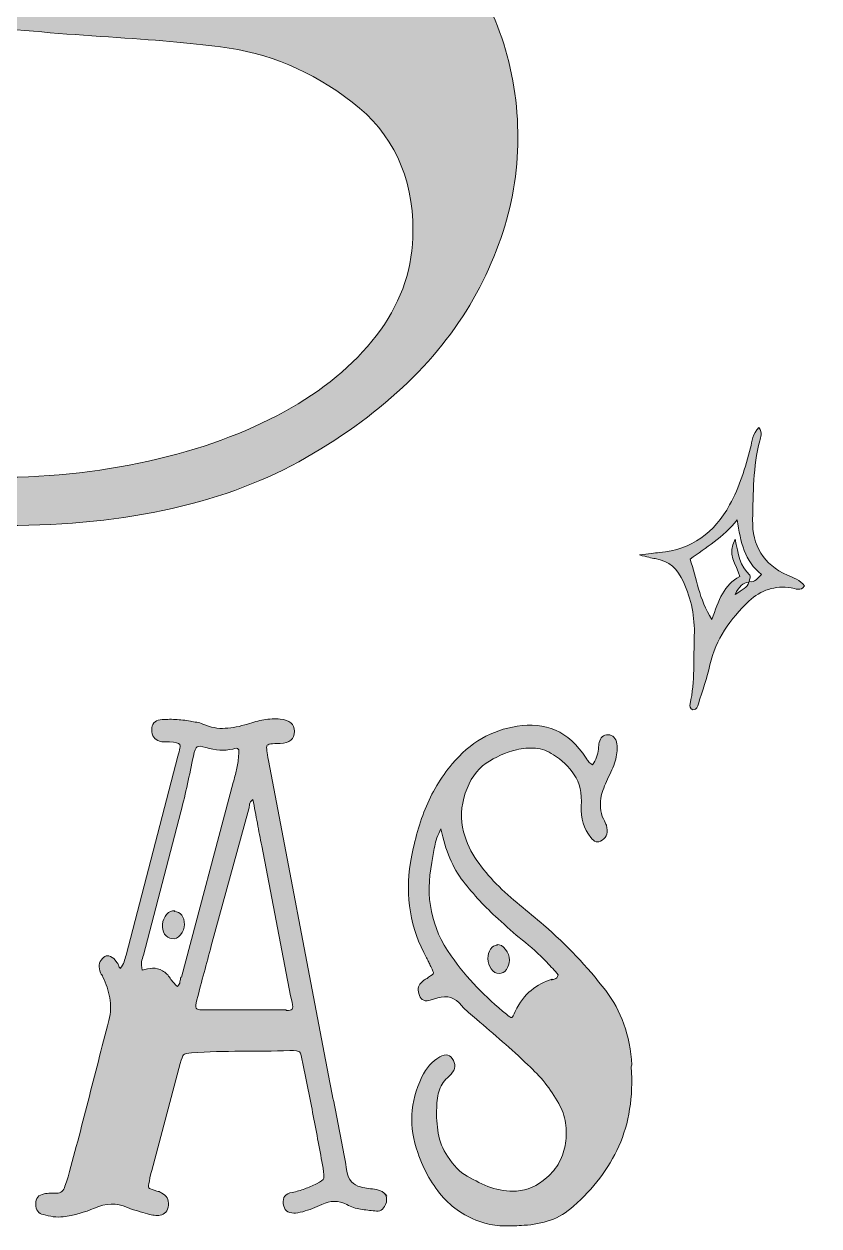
# Model space of a CAD drawing. Header units: inches. Extents: x 95 to 987, y -1033 to -47.
# Drawn here: x 642.9 to 772.8, y -869.9 to -673.7 of the extents above; entities that cross this region are included whole.
import ezdxf

# ---------------------------------------------------------------- set-up
doc = ezdxf.new("R2010")
doc.units = ezdxf.units.IN
doc.header["$MEASUREMENT"] = 0
doc.layers.add('Layer 1', color=7, linetype='Continuous')

# ---------------------------------------------------------------- blocks, each defined once
blk = doc.blocks.new('block 2')
at = {"layer": 'Layer 1', "true_color": 0x71020c}
h = blk.add_hatch(color=16, dxfattribs=at)
h.dxf.hatch_style = 2
edge = h.paths.add_edge_path()
edge.add_spline(control_points=[(723.09, -685.07), (721.55, -673.81), (716.45, -664.19), (707.81, -656.17), (702.24, -651.24), (695.43, -647.54), (687.39, -645.07), (679.34, -642.6), (670.91, -640.84), (662.09, -639.75), (653.27, -638.68), (644.37, -637.98), (635.4, -637.67), (626.43, -637.37), (618.23, -636.75), (610.81, -635.82), (602.76, -634.89), (596.96, -632.9), (593.4, -629.81), (589.85, -626.73), (588.07, -623.34), (588.07, -619.64), (588.07, -615.94), (589.62, -612.63), (592.71, -609.7), (595.8, -606.77), (600.13, -605), (605.7, -604.38), (611.88, -603.76), (618.23, -604.07), (624.73, -605.3), (631.23, -606.54), (637.88, -607.15), (644.68, -607.15), (653.96, -607.15), (662.78, -605.76), (671.14, -602.99), (679.49, -600.21), (686.84, -596.13), (693.19, -590.74), (699.53, -585.35), (704.56, -578.71), (708.27, -570.85), (711.99, -562.99), (713.84, -553.97), (713.84, -543.8), (713.84, -530.55), (709.99, -518.68), (702.28, -508.2), (700.43, -505.12), (699.12, -501.95), (698.35, -498.72), (697.58, -495.48), (697.58, -492.47), (698.35, -489.7), (699.12, -486.93), (700.82, -484.69), (703.44, -483), (706.06, -481.3), (709.52, -480.61), (713.84, -480.91), (712.92, -479.69), (711.14, -478.68), (708.53, -477.91), (705.9, -477.14), (702.98, -476.75), (699.74, -476.75), (696.5, -476.75), (693.19, -477.29), (689.8, -478.37), (686.4, -479.45), (683.33, -481.38), (680.55, -484.15), (668.53, -474.9), (660.43, -464.43), (656.28, -452.71), (652.11, -441), (651.26, -429.67), (653.73, -418.72), (656.19, -407.78), (661.59, -398.07), (669.92, -389.59), (678.24, -381.11), (688.87, -375.49), (701.82, -372.71), (707.67, -371.48), (713.84, -371.02), (720.32, -371.32), (726.79, -371.63), (733.1, -372.79), (739.28, -374.79), (745.44, -376.8), (751.22, -379.73), (756.62, -383.58), (762.01, -387.44), (766.56, -392.13), (770.26, -397.68), (762.24, -396.45), (756.23, -398.07), (752.22, -402.54), (748.21, -407.01), (746.21, -412.02), (746.21, -417.56), (746.21, -422.81), (748.13, -427.35), (751.99, -431.21), (755.84, -435.06), (760.55, -436.99), (766.09, -436.99), (771.33, -436.99), (775.81, -435.14), (779.5, -431.44), (783.21, -427.74), (785.21, -423.27), (785.52, -418.03), (785.82, -413.1), (785.36, -408.32), (784.13, -403.69), (782.89, -399.07), (779.97, -393.98), (775.35, -388.43), (769.17, -381.03), (761.7, -375.25), (752.92, -371.09), (744.13, -366.93), (734.96, -364.47), (725.4, -363.69), (715.85, -362.93), (706.29, -363.69), (696.73, -366.01), (687.18, -368.32), (678.54, -372.02), (670.84, -377.1), (663.13, -382.19), (656.66, -388.82), (651.42, -396.99), (646.17, -405.16), (643.25, -414.64), (642.63, -425.42), (642.01, -434.37), (643.1, -442.46), (645.87, -449.7), (648.65, -456.95), (651.95, -463.57), (655.81, -469.59), (659.66, -475.6), (663.36, -480.91), (666.91, -485.54), (670.45, -490.16), (672.69, -494.17), (673.61, -497.56), (671.14, -493.25), (667.44, -489.55), (662.52, -486.46), (657.58, -483.38), (651.42, -481.54), (644.02, -480.91), (636, -480.3), (628.22, -481.3), (620.67, -483.92), (613.11, -486.54), (606.25, -490.16), (600.09, -494.79), (592.38, -500.65), (586.29, -507.73), (581.83, -516.06), (577.35, -524.38), (575.12, -533.63), (575.12, -543.8), (575.12, -556.14), (577.9, -566.77), (583.44, -575.71), (588.99, -584.65), (596.23, -591.74), (605.18, -596.98), (595.62, -598.52), (588.22, -602.14), (582.98, -607.85), (577.74, -613.55), (574.58, -619.95), (573.5, -627.03), (572.42, -634.13), (573.35, -641.14), (576.28, -648.07), (579.2, -655.01), (583.91, -660.49), (590.38, -664.49), (586.06, -666.03), (581.67, -668.19), (577.2, -670.96), (572.73, -673.74), (568.8, -676.82), (565.41, -680.21), (559.86, -686.99), (556.78, -694.7), (556.16, -703.33), (555.55, -711.96), (558.01, -720.21), (563.56, -728.07), (569.11, -735.93), (578.14, -742.48), (590.65, -747.72), (603.16, -752.96), (619.62, -755.58), (640.05, -755.58), (659.84, -755.58), (676.17, -751.88), (689.01, -744.49), (701.85, -737.09), (711.13, -728.14), (716.83, -717.67), (722.54, -707.18), (724.63, -696.32), (723.09, -685.07)], knot_values=[0, 0, 0, 0, 1, 1, 1, 2, 2, 2, 3, 3, 3, 4, 4, 4, 5, 5, 5, 6, 6, 6, 7, 7, 7, 8, 8, 8, 9, 9, 9, 10, 10, 10, 11, 11, 11, 12, 12, 12, 13, 13, 13, 14, 14, 14, 15, 15, 15, 16, 16, 16, 17, 17, 17, 18, 18, 18, 19, 19, 19, 20, 20, 20, 21, 21, 21, 22, 22, 22, 23, 23, 23, 24, 24, 24, 25, 25, 25, 26, 26, 26, 27, 27, 27, 28, 28, 28, 29, 29, 29, 30, 30, 30, 31, 31, 31, 32, 32, 32, 33, 33, 33, 34, 34, 34, 35, 35, 35, 36, 36, 36, 37, 37, 37, 38, 38, 38, 39, 39, 39, 40, 40, 40, 41, 41, 41, 42, 42, 42, 43, 43, 43, 44, 44, 44, 45, 45, 45, 46, 46, 46, 47, 47, 47, 48, 48, 48, 49, 49, 49, 50, 50, 50, 51, 51, 51, 52, 52, 52, 53, 53, 53, 54, 54, 54, 55, 55, 55, 56, 56, 56, 57, 57, 57, 58, 58, 58, 59, 59, 59, 60, 60, 60, 61, 61, 61, 62, 62, 62, 63, 63, 63, 64, 64, 64, 65, 65, 65, 66, 66, 66, 67, 67, 67, 68, 68, 68, 69, 69, 69, 70, 70, 70, 71, 71, 71, 71], degree=3, periodic=1)
edge = h.paths.add_edge_path()
edge.add_spline(control_points=[(615.35, -512.82), (617.2, -506.35), (620.36, -500.88), (624.83, -496.4), (629.3, -491.94), (635.24, -489.7), (642.63, -489.7), (650.34, -489.7), (656.35, -491.86), (660.67, -496.17), (664.98, -500.49), (667.6, -505.35), (668.53, -510.74), (669.45, -516.14), (668.68, -521.45), (666.22, -526.69), (663.74, -531.94), (659.58, -535.64), (653.73, -537.79), (649.41, -539.34), (645.1, -539.34), (640.78, -537.79), (636.46, -536.25), (634, -533.48), (633.39, -529.47), (632.46, -525.15), (634.92, -521.76), (640.78, -519.29), (644.17, -518.07), (646.17, -516.29), (646.79, -513.98), (647.41, -511.66), (647.1, -509.66), (645.87, -507.97), (644.63, -506.27), (642.63, -505.27), (639.86, -504.96), (637.08, -504.66), (634, -505.58), (630.61, -507.73), (625.99, -510.51), (623.36, -514.52), (622.75, -519.76), (622.13, -524.08), (622.67, -528.01), (624.37, -531.55), (626.06, -535.1), (628.53, -538.02), (631.77, -540.33), (635, -542.64), (638.78, -544.19), (643.1, -544.96), (647.41, -545.73), (651.72, -545.65), (656.04, -544.73), (660.97, -543.5), (665.06, -541.42), (668.3, -538.48), (671.53, -535.56), (673.92, -531.94), (675.46, -527.62), (675.77, -530.09), (676, -532.63), (676.16, -535.25), (676.31, -537.87), (676.39, -540.72), (676.39, -543.8), (676.39, -562.3), (673.84, -576.02), (668.76, -584.95), (663.67, -593.9), (655.58, -598.36), (644.48, -598.36), (622.59, -598.36), (611.65, -580.18), (611.65, -543.8), (611.65, -532.09), (612.88, -521.76), (615.35, -512.82)], knot_values=[0, 0, 0, 0, 1, 1, 1, 2, 2, 2, 3, 3, 3, 4, 4, 4, 5, 5, 5, 6, 6, 6, 7, 7, 7, 8, 8, 8, 9, 9, 9, 10, 10, 10, 11, 11, 11, 12, 12, 12, 13, 13, 13, 14, 14, 14, 15, 15, 15, 16, 16, 16, 17, 17, 17, 18, 18, 18, 19, 19, 19, 20, 20, 20, 21, 21, 21, 22, 22, 22, 23, 23, 23, 24, 24, 24, 25, 25, 25, 26, 26, 26, 26], degree=3, periodic=1)
edge = h.paths.add_edge_path()
edge.add_spline(control_points=[(701.13, -723.68), (697.58, -728.6), (692.72, -732.85), (686.56, -736.39), (680.39, -739.93), (673.15, -742.71), (664.83, -744.72), (656.51, -746.72), (647.72, -747.72), (638.47, -747.72), (621.2, -747.72), (607.64, -743.48), (597.78, -735.01), (587.91, -726.52), (582.21, -716.74), (580.67, -705.64), (580.05, -698.24), (581.13, -690.85), (583.91, -683.45), (586.68, -676.05), (591, -670.8), (596.85, -667.73), (600.86, -669.27), (606.34, -670.5), (613.27, -671.43), (620.21, -672.35), (627.38, -673.2), (634.77, -673.97), (642.17, -674.74), (649.49, -675.36), (656.74, -675.82), (663.98, -676.28), (670.07, -676.82), (675, -677.44), (682.7, -678.36), (689.87, -681.37), (696.5, -686.45), (703.13, -691.54), (706.45, -698.55), (706.45, -707.49), (706.45, -713.34), (704.67, -718.74), (701.13, -723.68)], knot_values=[0, 0, 0, 0, 1, 1, 1, 2, 2, 2, 3, 3, 3, 4, 4, 4, 5, 5, 5, 6, 6, 6, 7, 7, 7, 8, 8, 8, 9, 9, 9, 10, 10, 10, 11, 11, 11, 12, 12, 12, 13, 13, 13, 14, 14, 14, 14], degree=3, periodic=1)
h = blk.add_hatch(color=16, dxfattribs=at)
h.dxf.hatch_style = 2
edge = h.paths.add_edge_path()
edge.add_spline(control_points=[(767.61, -763.7), (763.67, -761.94), (761.83, -758.88), (761.93, -754.62), (762.04, -750.3), (761.97, -745.97), (763.1, -741.75), (763.26, -741.14), (763.56, -740.48), (762.96, -739.59), (761.9, -740.6), (761.85, -741.83), (761.57, -742.91), (760.72, -746.12), (759.81, -749.3), (758.17, -752.23), (755.66, -756.74), (752.01, -759.56), (746.72, -760), (745.85, -760.07), (744.99, -760.21), (743.44, -760.4), (744.74, -760.71), (745.37, -760.9), (746.01, -761), (748.31, -761.36), (749.69, -762.7), (750.64, -764.8), (751.92, -767.62), (752.5, -770.55), (752.4, -773.59), (752.27, -777.29), (752.5, -781.03), (751.72, -784.7), (751.63, -785.09), (751.67, -785.51), (752.17, -785.67), (752.85, -785.69), (752.93, -785.12), (753.06, -784.68), (753.72, -782.57), (754.47, -780.48), (754.96, -778.33), (755.92, -774.14), (758.26, -770.84), (761.31, -767.95), (763.27, -766.09), (765.56, -765.38), (768.23, -765.75), (768.93, -765.84), (769.78, -766.45), (770.38, -765.43), (769.68, -764.48), (768.6, -764.14), (767.61, -763.7)], knot_values=[0, 0, 0, 0, 1, 1, 1, 2, 2, 2, 3, 3, 3, 4, 4, 4, 5, 5, 5, 6, 6, 6, 7, 7, 7, 8, 8, 8, 9, 9, 9, 10, 10, 10, 11, 11, 11, 12, 12, 12, 13, 13, 13, 14, 14, 14, 15, 15, 15, 16, 16, 16, 17, 17, 17, 18, 18, 18, 18], degree=3, periodic=1)
edge = h.paths.add_edge_path()
edge.add_spline(control_points=[(759.05, -766.83), (759.78, -765.57), (760.29, -764.91), (761.31, -764.81), (761.1, -765.76), (760.25, -766.06), (759.05, -766.83)], knot_values=[0, 0, 0, 0, 1, 1, 1, 2, 2, 2, 2], degree=3, periodic=1)
edge = h.paths.add_edge_path()
edge.add_spline(control_points=[(761.37, -764.74), (761.43, -764.36), (761.64, -763.8), (761.48, -763.67), (759.8, -762.26), (759.61, -760.21), (759.06, -757.84), (757.66, -760.28), (759.25, -761.85), (759.82, -763.92), (757.29, -765.18), (756.37, -767.84), (755.26, -770.93), (753.14, -767.54), (752.79, -764.25), (751.7, -761.08), (754.31, -759.17), (757.11, -757.6), (759.39, -754.66), (759.96, -758.31), (760.61, -761.45), (763.37, -763.56), (762.75, -764.19), (762.3, -764.89), (761.37, -764.74)], knot_values=[0, 0, 0, 0, 1, 1, 1, 2, 2, 2, 3, 3, 3, 4, 4, 4, 5, 5, 5, 6, 6, 6, 7, 7, 7, 8, 8, 8, 8], degree=3, periodic=1)
h = blk.add_hatch(color=16, dxfattribs=at)
h.dxf.hatch_style = 2
edge = h.paths.add_edge_path()
edge.add_spline(control_points=[(700.51, -864.01), (700.06, -863.93), (699.62, -863.88), (699.2, -863.83), (698.78, -863.79), (698.34, -863.7), (697.89, -863.54), (696.66, -863.31), (695.91, -862.46), (695.65, -860.98), (695.14, -857.96), (694.57, -854.93), (693.95, -851.9), (693.34, -848.88), (692.74, -845.85), (692.16, -842.82), (692.16, -842.82), (682.83, -793.94), (682.83, -793.94), (682.57, -792.62), (682.49, -791.83), (682.58, -791.55), (682.68, -791.28), (683.41, -791.15), (684.77, -791.15), (686.33, -791.15), (687.1, -790.49), (687.1, -789.17), (687.1, -788), (686.33, -787.35), (684.77, -787.19), (683.86, -787.11), (682.97, -787.15), (682.1, -787.31), (681.22, -787.46), (680.33, -787.69), (679.42, -788), (678.19, -788.39), (676.98, -788.63), (675.78, -788.7), (674.58, -788.78), (673.37, -788.55), (672.14, -788), (671.81, -787.85), (671.47, -787.75), (671.12, -787.71), (670.76, -787.67), (670.42, -787.62), (670.1, -787.54), (669.25, -787.38), (668.43, -787.29), (667.62, -787.25), (666.81, -787.21), (665.98, -787.23), (665.14, -787.31), (664.23, -787.46), (663.78, -788), (663.78, -788.93), (663.78, -789.94), (664.2, -790.56), (665.04, -790.8), (665.3, -790.88), (665.56, -790.91), (665.82, -790.91), (666.08, -790.91), (666.37, -790.91), (666.69, -790.91), (667.66, -790.99), (668.21, -791.13), (668.35, -791.32), (668.47, -791.52), (668.38, -792.16), (668.05, -793.24), (668.05, -793.24), (659.6, -825.72), (659.6, -825.72), (659.47, -826.11), (659.36, -826.47), (659.26, -826.82), (659.16, -827.17), (658.95, -827.54), (658.63, -827.93), (658.5, -827.77), (658.42, -827.62), (658.38, -827.46), (658.35, -827.31), (658.27, -827.15), (658.14, -827), (658.14, -827), (657.56, -826.3), (657.56, -826.3), (656.84, -825.68), (656.23, -825.68), (655.71, -826.3), (655.13, -826.92), (655.03, -827.69), (655.42, -828.63), (655.48, -828.78), (655.55, -828.9), (655.61, -828.97), (655.68, -829.05), (655.74, -829.17), (655.81, -829.32), (656.33, -830.41), (656.7, -831.53), (656.93, -832.7), (657.15, -833.86), (657.1, -835.1), (656.78, -836.42), (655.61, -840.85), (654.48, -845.23), (653.38, -849.58), (652.28, -853.92), (651.11, -858.31), (649.88, -862.73), (649.88, -862.73), (649.59, -863.43), (649.59, -863.43), (649.39, -864.2), (648.94, -864.59), (648.23, -864.59), (647.9, -864.59), (647.56, -864.59), (647.21, -864.59), (646.85, -864.59), (646.51, -864.63), (646.19, -864.71), (645.28, -864.86), (644.83, -865.4), (644.83, -866.34), (644.83, -867.35), (645.25, -867.93), (646.09, -868.08), (646.61, -868.24), (647.14, -868.35), (647.69, -868.43), (648.24, -868.51), (648.78, -868.51), (649.3, -868.43), (651.11, -868.2), (652.83, -867.73), (654.45, -867.03), (656.26, -866.18), (658.04, -866.14), (659.79, -866.92), (660.31, -867.15), (660.86, -867.35), (661.45, -867.5), (662.03, -867.66), (662.58, -867.81), (663.1, -867.97), (663.88, -868.2), (664.56, -868.28), (665.14, -868.2), (665.92, -868.05), (666.37, -867.5), (666.5, -866.57), (666.56, -865.64), (666.21, -864.98), (665.43, -864.59), (665.24, -864.44), (665.02, -864.34), (664.8, -864.3), (664.57, -864.26), (664.36, -864.2), (664.17, -864.12), (663.65, -863.97), (663.36, -863.83), (663.29, -863.72), (663.23, -863.6), (663.26, -863.23), (663.39, -862.61), (663.52, -861.84), (663.65, -861.26), (663.78, -860.87), (663.78, -860.87), (668.44, -843.41), (668.44, -843.41), (668.64, -842.63), (668.82, -842.17), (668.98, -842.01), (669.14, -841.86), (669.58, -841.74), (670.29, -841.66), (673.01, -841.51), (675.68, -841.43), (678.31, -841.43), (680.93, -841.43), (683.61, -841.39), (686.33, -841.31), (687.23, -841.31), (687.77, -841.39), (687.93, -841.54), (688.09, -841.7), (688.27, -842.32), (688.46, -843.41), (689.05, -846.28), (689.61, -849.13), (690.16, -851.96), (690.71, -854.8), (691.25, -857.65), (691.77, -860.52), (691.9, -861.37), (691.93, -861.91), (691.87, -862.15), (691.8, -862.38), (691.41, -862.69), (690.7, -863.08), (690.05, -863.39), (689.4, -863.66), (688.76, -863.89), (688.11, -864.12), (687.43, -864.32), (686.71, -864.47), (685.61, -864.63), (685.13, -865.25), (685.26, -866.34), (685.38, -867.35), (685.97, -867.85), (687.01, -867.85), (687.33, -867.85), (687.82, -867.77), (688.46, -867.62), (688.98, -867.46), (689.5, -867.29), (690.02, -867.09), (690.54, -866.9), (691.05, -866.69), (691.57, -866.45), (692.93, -865.75), (694.29, -865.75), (695.65, -866.45), (696.37, -866.84), (697.11, -867.09), (697.89, -867.21), (698.67, -867.33), (699.44, -867.42), (700.22, -867.5), (701, -867.66), (701.58, -867.31), (701.97, -866.45), (702.2, -865.97), (702.19, -865.45), (702.01, -864.9), (701.68, -864.46), (701.2, -864.15), (700.51, -864.01)], knot_values=[0, 0, 0, 0, 1, 1, 1, 2, 2, 2, 3, 3, 3, 4, 4, 4, 5, 5, 5, 6, 6, 6, 7, 7, 7, 8, 8, 8, 9, 9, 9, 10, 10, 10, 11, 11, 11, 12, 12, 12, 13, 13, 13, 14, 14, 14, 15, 15, 15, 16, 16, 16, 17, 17, 17, 18, 18, 18, 19, 19, 19, 20, 20, 20, 21, 21, 21, 22, 22, 22, 23, 23, 23, 24, 24, 24, 25, 25, 25, 26, 26, 26, 27, 27, 27, 28, 28, 28, 29, 29, 29, 30, 30, 30, 31, 31, 31, 32, 32, 32, 33, 33, 33, 34, 34, 34, 35, 35, 35, 36, 36, 36, 37, 37, 37, 38, 38, 38, 39, 39, 39, 40, 40, 40, 41, 41, 41, 42, 42, 42, 43, 43, 43, 44, 44, 44, 45, 45, 45, 46, 46, 46, 47, 47, 47, 48, 48, 48, 49, 49, 49, 50, 50, 50, 51, 51, 51, 52, 52, 52, 53, 53, 53, 54, 54, 54, 55, 55, 55, 56, 56, 56, 57, 57, 57, 58, 58, 58, 59, 59, 59, 60, 60, 60, 61, 61, 61, 62, 62, 62, 63, 63, 63, 64, 64, 64, 65, 65, 65, 66, 66, 66, 67, 67, 67, 68, 68, 68, 69, 69, 69, 70, 70, 70, 71, 71, 71, 72, 72, 72, 73, 73, 73, 74, 74, 74, 75, 75, 75, 76, 76, 76, 77, 77, 77, 78, 78, 78, 79, 79, 79, 80, 80, 80, 81, 81, 81, 82, 82, 82, 82], degree=3, periodic=1)
edge = h.paths.add_edge_path()
edge.add_spline(control_points=[(668.64, -829.32), (668.64, -829.32), (668.54, -829.32), (668.54, -829.32), (668.47, -829.56), (668.43, -829.81), (668.39, -830.08), (668.36, -830.35), (668.21, -830.6), (667.96, -830.84), (667.5, -830.45), (667.11, -830), (666.79, -829.5), (666.46, -828.99), (666.05, -828.59), (665.53, -828.28), (665.01, -827.97), (664.47, -827.83), (663.92, -827.87), (663.37, -827.91), (662.81, -828.01), (662.22, -828.16), (662.09, -827.62), (662.06, -827.17), (662.13, -826.82), (662.19, -826.47), (662.29, -826.11), (662.42, -825.72), (662.42, -825.72), (668.54, -802.32), (668.54, -802.32), (668.93, -800.77), (669.29, -799.26), (669.61, -797.78), (669.93, -796.31), (670.26, -794.8), (670.58, -793.24), (670.77, -792.39), (670.98, -791.88), (671.21, -791.73), (671.44, -791.57), (671.91, -791.61), (672.62, -791.84), (674.18, -792.31), (675.63, -792.39), (677, -792.08), (677.51, -791.92), (677.82, -791.92), (677.92, -792.08), (678.02, -792.23), (678.03, -792.62), (677.97, -793.24), (677.9, -794.02), (677.79, -794.76), (677.63, -795.45), (677.47, -796.15), (677.29, -796.85), (677.09, -797.55), (677.09, -797.55), (668.64, -829.32), (668.64, -829.32)], knot_values=[0, 0, 0, 0, 1, 1, 1, 2, 2, 2, 3, 3, 3, 4, 4, 4, 5, 5, 5, 6, 6, 6, 7, 7, 7, 8, 8, 8, 9, 9, 9, 10, 10, 10, 11, 11, 11, 12, 12, 12, 13, 13, 13, 14, 14, 14, 15, 15, 15, 16, 16, 16, 17, 17, 17, 18, 18, 18, 19, 19, 19, 20, 20, 20, 20], degree=3, periodic=1)
edge = h.paths.add_edge_path()
edge.add_spline(control_points=[(686.71, -834.56), (686.58, -834.72), (686.26, -834.79), (685.74, -834.79), (685.74, -834.79), (685.74, -834.68), (685.74, -834.68), (685.74, -834.68), (672.04, -834.68), (672.04, -834.68), (671.46, -834.68), (671.12, -834.58), (671.02, -834.39), (670.92, -834.19), (670.97, -833.75), (671.16, -833.05), (671.55, -831.5), (671.94, -830), (672.33, -828.57), (672.72, -827.13), (673.11, -825.68), (673.5, -824.2), (673.5, -824.2), (679.62, -801.85), (679.62, -801.85), (679.68, -801.62), (679.73, -801.37), (679.76, -801.1), (679.8, -800.83), (679.97, -800.57), (680.3, -800.34), (680.56, -801.66), (680.8, -802.94), (681.03, -804.18), (681.25, -805.43), (681.5, -806.67), (681.76, -807.91), (681.76, -807.91), (686.42, -832.35), (686.42, -832.35), (686.42, -832.35), (686.71, -833.4), (686.71, -833.4), (686.84, -834.02), (686.84, -834.41), (686.71, -834.56)], knot_values=[0, 0, 0, 0, 1, 1, 1, 2, 2, 2, 3, 3, 3, 4, 4, 4, 5, 5, 5, 6, 6, 6, 7, 7, 7, 8, 8, 8, 9, 9, 9, 10, 10, 10, 11, 11, 11, 12, 12, 12, 13, 13, 13, 14, 14, 14, 15, 15, 15, 15], degree=3, periodic=1)
h = blk.add_hatch(color=16, dxfattribs=at)
h.dxf.hatch_style = 2
edge = h.paths.add_edge_path()
edge.add_spline(control_points=[(737.93, -831.53), (734.88, -827.58), (731.51, -824.01), (727.82, -820.83), (726.52, -819.74), (725.21, -818.66), (723.88, -817.57), (722.56, -816.48), (721.28, -815.32), (720.05, -814.08), (718.88, -812.91), (717.83, -811.65), (716.89, -810.29), (715.95, -808.94), (715.22, -807.37), (714.7, -805.58), (714.18, -803.56), (714.28, -801.47), (714.99, -799.29), (715.7, -797.12), (716.84, -795.49), (718.39, -794.41), (719.88, -793.4), (721.54, -792.66), (723.35, -792.19), (724.39, -791.96), (725.42, -791.88), (726.46, -791.96), (727.5, -792.04), (728.47, -792.39), (729.38, -793.01), (730.74, -793.86), (731.87, -794.95), (732.78, -796.27), (733.68, -797.59), (734.07, -799.29), (733.94, -801.39), (733.81, -803.41), (734.33, -805.11), (735.5, -806.51), (736.02, -807.29), (736.63, -807.44), (737.34, -806.98), (738.12, -806.43), (738.35, -805.62), (738.03, -804.53), (737.96, -804.3), (737.8, -803.95), (737.54, -803.49), (737.02, -802.4), (736.92, -801.08), (737.25, -799.53), (737.51, -798.6), (737.9, -797.63), (738.41, -796.62), (738.93, -795.61), (739.32, -794.64), (739.58, -793.71), (739.77, -792.78), (739.84, -791.96), (739.77, -791.26), (739.58, -790.26), (739.09, -789.75), (738.32, -789.75), (737.54, -789.75), (737.05, -790.18), (736.86, -791.03), (736.79, -791.26), (736.76, -791.61), (736.76, -792.08), (736.63, -793.01), (736.31, -793.86), (735.79, -794.64), (735.47, -794.48), (735.24, -794.31), (735.11, -794.11), (734.98, -793.92), (734.85, -793.75), (734.72, -793.59), (733.3, -791.34), (731.63, -789.81), (729.72, -788.99), (727.8, -788.18), (725.71, -787.97), (723.45, -788.35), (719.3, -788.98), (715.77, -791.03), (712.85, -794.52), (710.98, -796.77), (709.5, -799.23), (708.43, -801.91), (707.36, -804.59), (706.57, -807.48), (706.05, -810.58), (705.14, -816.17), (706.02, -821.37), (708.68, -826.18), (708.8, -826.41), (708.92, -826.65), (709.02, -826.88), (709.11, -827.11), (709.23, -827.35), (709.35, -827.58), (709.68, -828.2), (709.82, -828.57), (709.79, -828.68), (709.76, -828.8), (709.49, -829.01), (708.97, -829.32), (708.84, -829.48), (708.68, -829.6), (708.48, -829.67), (708.29, -829.75), (708.13, -829.87), (707.99, -830.02), (707.35, -830.57), (707.15, -831.23), (707.41, -832), (707.61, -832.93), (708.16, -833.32), (709.06, -833.16), (709.32, -833.09), (709.57, -833.01), (709.79, -832.93), (710.02, -832.86), (710.26, -832.78), (710.52, -832.7), (712.01, -832.23), (713.31, -832.66), (714.41, -833.98), (714.73, -834.37), (715.11, -834.74), (715.53, -835.09), (715.95, -835.43), (716.39, -835.8), (716.84, -836.19), (718.26, -837.43), (719.67, -838.65), (721.07, -839.86), (722.46, -841.06), (723.84, -842.32), (725.2, -843.64), (727.27, -845.5), (728.95, -847.6), (730.25, -849.93), (730.83, -850.93), (731.2, -852), (731.37, -853.13), (731.53, -854.25), (731.53, -855.36), (731.37, -856.44), (731.2, -857.53), (730.87, -858.56), (730.35, -859.53), (729.83, -860.5), (729.15, -861.33), (728.31, -862.03), (726.75, -863.43), (725.1, -864.17), (723.35, -864.24), (721.86, -864.32), (720.47, -864.12), (719.17, -863.66), (717.88, -863.19), (716.58, -862.57), (715.29, -861.8), (714.12, -861.18), (713.05, -860.09), (712.08, -858.54), (711.3, -857.38), (710.8, -856.13), (710.57, -854.81), (710.34, -853.49), (710.26, -852.1), (710.33, -850.62), (710.33, -849.54), (710.47, -848.57), (710.77, -847.71), (711.06, -846.86), (711.59, -846.12), (712.37, -845.5), (713.28, -844.65), (713.5, -843.8), (713.05, -842.94), (712.59, -841.93), (711.85, -841.74), (710.81, -842.36), (709.58, -843.06), (708.61, -844.15), (707.9, -845.62), (705.95, -849.73), (705.73, -853.84), (707.22, -857.96), (708.25, -860.91), (709.66, -863.37), (711.45, -865.35), (713.23, -867.33), (715.48, -868.71), (718.2, -869.48), (719.3, -869.79), (720.37, -869.95), (721.41, -869.95), (722.44, -869.95), (723.51, -869.91), (724.61, -869.83), (726.1, -869.75), (727.53, -869.48), (728.89, -869.01), (730.25, -868.55), (731.51, -867.77), (732.68, -866.69), (735.92, -863.89), (738.38, -860.63), (740.07, -856.91), (741.75, -853.18), (742.43, -848.88), (742.11, -843.99), (742.11, -843.99), (742.21, -843.64), (742.21, -843.64), (741.88, -838.83), (740.46, -834.79), (737.93, -831.53)], knot_values=[0, 0, 0, 0, 1, 1, 1, 2, 2, 2, 3, 3, 3, 4, 4, 4, 5, 5, 5, 6, 6, 6, 7, 7, 7, 8, 8, 8, 9, 9, 9, 10, 10, 10, 11, 11, 11, 12, 12, 12, 13, 13, 13, 14, 14, 14, 15, 15, 15, 16, 16, 16, 17, 17, 17, 18, 18, 18, 19, 19, 19, 20, 20, 20, 21, 21, 21, 22, 22, 22, 23, 23, 23, 24, 24, 24, 25, 25, 25, 26, 26, 26, 27, 27, 27, 28, 28, 28, 29, 29, 29, 30, 30, 30, 31, 31, 31, 32, 32, 32, 33, 33, 33, 34, 34, 34, 35, 35, 35, 36, 36, 36, 37, 37, 37, 38, 38, 38, 39, 39, 39, 40, 40, 40, 41, 41, 41, 42, 42, 42, 43, 43, 43, 44, 44, 44, 45, 45, 45, 46, 46, 46, 47, 47, 47, 48, 48, 48, 49, 49, 49, 50, 50, 50, 51, 51, 51, 52, 52, 52, 53, 53, 53, 54, 54, 54, 55, 55, 55, 56, 56, 56, 57, 57, 57, 58, 58, 58, 59, 59, 59, 60, 60, 60, 61, 61, 61, 62, 62, 62, 63, 63, 63, 64, 64, 64, 65, 65, 65, 66, 66, 66, 67, 67, 67, 68, 68, 68, 69, 69, 69, 70, 70, 70, 71, 71, 71, 72, 72, 72, 73, 73, 73, 74, 74, 74, 74], degree=3, periodic=1)
edge = h.paths.add_edge_path()
edge.add_spline(control_points=[(729.67, -829.61), (729.47, -829.65), (729.28, -829.71), (729.08, -829.79), (729.08, -829.79), (729.18, -829.67), (729.18, -829.67), (727.89, -830.06), (726.74, -830.66), (725.73, -831.48), (724.73, -832.29), (723.87, -833.44), (723.16, -834.91), (722.9, -835.53), (722.7, -835.86), (722.57, -835.9), (722.44, -835.94), (722.15, -835.76), (721.7, -835.38), (720.01, -833.98), (718.41, -832.51), (716.89, -830.95), (715.37, -829.4), (713.95, -827.69), (712.66, -825.83), (709.42, -821.25), (708.38, -816.17), (709.55, -810.58), (709.68, -809.73), (709.82, -808.86), (709.99, -807.96), (710.15, -807.07), (710.49, -806.12), (711.01, -805.11), (711.72, -808.61), (712.93, -811.46), (714.65, -813.67), (716.37, -815.88), (718.26, -817.92), (720.34, -819.78), (721.63, -821.02), (722.96, -822.19), (724.32, -823.27), (725.68, -824.36), (727.01, -825.56), (728.31, -826.88), (728.63, -827.27), (728.95, -827.62), (729.28, -827.93), (729.6, -828.24), (729.9, -828.59), (730.15, -828.97), (730.02, -829.36), (729.86, -829.58), (729.67, -829.61)], knot_values=[0, 0, 0, 0, 1, 1, 1, 2, 2, 2, 3, 3, 3, 4, 4, 4, 5, 5, 5, 6, 6, 6, 7, 7, 7, 8, 8, 8, 9, 9, 9, 10, 10, 10, 11, 11, 11, 12, 12, 12, 13, 13, 13, 14, 14, 14, 15, 15, 15, 16, 16, 16, 17, 17, 17, 18, 18, 18, 18], degree=3, periodic=1)
h = blk.add_hatch(color=16, dxfattribs=at)
h.dxf.hatch_style = 2
edge = h.paths.add_edge_path()
edge.add_spline(control_points=[(667.47, -818.62), (667.47, -818.62), (667.57, -818.5), (667.57, -818.5), (667.05, -818.42), (666.6, -818.62), (666.21, -819.08), (665.82, -819.55), (665.59, -820.09), (665.53, -820.71), (665.46, -821.33), (665.58, -821.85), (665.87, -822.28), (666.16, -822.71), (666.56, -822.96), (667.08, -823.04), (667.6, -823.12), (668.07, -822.9), (668.49, -822.4), (668.91, -821.9), (669.12, -821.33), (669.12, -820.71), (669.12, -820.09), (668.98, -819.59), (668.69, -819.2), (668.39, -818.81), (667.99, -818.62), (667.47, -818.62)], knot_values=[0, 0, 0, 0, 1, 1, 1, 2, 2, 2, 3, 3, 3, 4, 4, 4, 5, 5, 5, 6, 6, 6, 7, 7, 7, 8, 8, 8, 9, 9, 9, 9], degree=3, periodic=1)
h = blk.add_hatch(color=16, dxfattribs=at)
h.dxf.hatch_style = 2
edge = h.paths.add_edge_path()
edge.add_spline(control_points=[(720.14, -823.97), (720.14, -823.97), (720.24, -824.09), (720.24, -824.09), (719.79, -824.09), (719.42, -824.3), (719.12, -824.73), (718.83, -825.15), (718.69, -825.68), (718.69, -826.3), (718.69, -826.92), (718.86, -827.48), (719.22, -827.98), (719.58, -828.49), (720.01, -828.74), (720.53, -828.74), (720.99, -828.74), (721.37, -828.53), (721.7, -828.1), (722.02, -827.68), (722.19, -827.15), (722.19, -826.53), (722.19, -825.91), (721.97, -825.33), (721.55, -824.79), (721.13, -824.24), (720.66, -823.97), (720.14, -823.97)], knot_values=[0, 0, 0, 0, 1, 1, 1, 2, 2, 2, 3, 3, 3, 4, 4, 4, 5, 5, 5, 6, 6, 6, 7, 7, 7, 8, 8, 8, 9, 9, 9, 9], degree=3, periodic=1)
h = blk.add_hatch(color=16, dxfattribs=at)
h.dxf.hatch_style = 2
edge = h.paths.add_edge_path()
edge.add_spline(control_points=[(701.97, -864.71), (702, -864.77), (701.99, -864.84), (702.01, -864.9), (702.06, -864.96), (702.13, -864.99), (702.17, -865.06), (702.17, -865.06), (701.97, -864.71), (701.97, -864.71)], knot_values=[0, 0, 0, 0, 1, 1, 1, 2, 2, 2, 3, 3, 3, 3], degree=3, periodic=1)
at = {"layer": 'Layer 1', "lineweight": 0}
for points, knots in [([(723.09, -685.07), (721.55, -673.81), (716.45, -664.19), (707.81, -656.17), (702.24, -651.24), (695.43, -647.54), (687.39, -645.07), (679.34, -642.6), (670.91, -640.84), (662.09, -639.75), (653.27, -638.68), (644.37, -637.98), (635.4, -637.67), (626.43, -637.37), (618.23, -636.75), (610.81, -635.82), (602.76, -634.89), (596.96, -632.9), (593.4, -629.81), (589.85, -626.73), (588.07, -623.34), (588.07, -619.64), (588.07, -615.94), (589.62, -612.63), (592.71, -609.7), (595.8, -606.77), (600.13, -605), (605.7, -604.38), (611.88, -603.76), (618.23, -604.07), (624.73, -605.3), (631.23, -606.54), (637.88, -607.15), (644.68, -607.15), (653.96, -607.15), (662.78, -605.76), (671.14, -602.99), (679.49, -600.21), (686.84, -596.13), (693.19, -590.74), (699.53, -585.35), (704.56, -578.71), (708.27, -570.85), (711.99, -562.99), (713.84, -553.97), (713.84, -543.8), (713.84, -530.55), (709.99, -518.68), (702.28, -508.2), (700.43, -505.12), (699.12, -501.95), (698.35, -498.72), (697.58, -495.48), (697.58, -492.47), (698.35, -489.7), (699.12, -486.93), (700.82, -484.69), (703.44, -483), (706.06, -481.3), (709.52, -480.61), (713.84, -480.91), (712.92, -479.69), (711.14, -478.68), (708.53, -477.91), (705.9, -477.14), (702.98, -476.75), (699.74, -476.75), (696.5, -476.75), (693.19, -477.29), (689.8, -478.37), (686.4, -479.45), (683.33, -481.38), (680.55, -484.15), (668.53, -474.9), (660.43, -464.43), (656.28, -452.71), (652.11, -441), (651.26, -429.67), (653.73, -418.72), (656.19, -407.78), (661.59, -398.07), (669.92, -389.59), (678.24, -381.11), (688.87, -375.49), (701.82, -372.71), (707.67, -371.48), (713.84, -371.02), (720.32, -371.32), (726.79, -371.63), (733.1, -372.79), (739.28, -374.79), (745.44, -376.8), (751.22, -379.73), (756.62, -383.58), (762.01, -387.44), (766.56, -392.13), (770.26, -397.68), (762.24, -396.45), (756.23, -398.07), (752.22, -402.54), (748.21, -407.01), (746.21, -412.02), (746.21, -417.56), (746.21, -422.81), (748.13, -427.35), (751.99, -431.21), (755.84, -435.06), (760.55, -436.99), (766.09, -436.99), (771.33, -436.99), (775.81, -435.14), (779.5, -431.44), (783.21, -427.74), (785.21, -423.27), (785.52, -418.03), (785.82, -413.1), (785.36, -408.32), (784.13, -403.69), (782.89, -399.07), (779.97, -393.98), (775.35, -388.43), (769.17, -381.03), (761.7, -375.25), (752.92, -371.09), (744.13, -366.93), (734.96, -364.47), (725.4, -363.69), (715.85, -362.93), (706.29, -363.69), (696.73, -366.01), (687.18, -368.32), (678.54, -372.02), (670.84, -377.1), (663.13, -382.19), (656.66, -388.82), (651.42, -396.99), (646.17, -405.16), (643.25, -414.64), (642.63, -425.42), (642.01, -434.37), (643.1, -442.46), (645.87, -449.7), (648.65, -456.95), (651.95, -463.57), (655.81, -469.59), (659.66, -475.6), (663.36, -480.91), (666.91, -485.54), (670.45, -490.16), (672.69, -494.17), (673.61, -497.56), (671.14, -493.25), (667.44, -489.55), (662.52, -486.46), (657.58, -483.38), (651.42, -481.54), (644.02, -480.91), (636, -480.3), (628.22, -481.3), (620.67, -483.92), (613.11, -486.54), (606.25, -490.16), (600.09, -494.79), (592.38, -500.65), (586.29, -507.73), (581.83, -516.06), (577.35, -524.38), (575.12, -533.63), (575.12, -543.8), (575.12, -556.14), (577.9, -566.77), (583.44, -575.71), (588.99, -584.65), (596.23, -591.74), (605.18, -596.98), (595.62, -598.52), (588.22, -602.14), (582.98, -607.85), (577.74, -613.55), (574.58, -619.95), (573.5, -627.03), (572.42, -634.13), (573.35, -641.14), (576.28, -648.07), (579.2, -655.01), (583.91, -660.49), (590.38, -664.49), (586.06, -666.03), (581.67, -668.19), (577.2, -670.96), (572.73, -673.74), (568.8, -676.82), (565.41, -680.21), (559.86, -686.99), (556.78, -694.7), (556.16, -703.33), (555.55, -711.96), (558.01, -720.21), (563.56, -728.07), (569.11, -735.93), (578.14, -742.48), (590.65, -747.72), (603.16, -752.96), (619.62, -755.58), (640.05, -755.58), (659.84, -755.58), (676.17, -751.88), (689.01, -744.49), (701.85, -737.09), (711.13, -728.14), (716.83, -717.67), (722.54, -707.18), (724.63, -696.32), (723.09, -685.07)], [0, 0, 0, 0, 1, 1, 1, 2, 2, 2, 3, 3, 3, 4, 4, 4, 5, 5, 5, 6, 6, 6, 7, 7, 7, 8, 8, 8, 9, 9, 9, 10, 10, 10, 11, 11, 11, 12, 12, 12, 13, 13, 13, 14, 14, 14, 15, 15, 15, 16, 16, 16, 17, 17, 17, 18, 18, 18, 19, 19, 19, 20, 20, 20, 21, 21, 21, 22, 22, 22, 23, 23, 23, 24, 24, 24, 25, 25, 25, 26, 26, 26, 27, 27, 27, 28, 28, 28, 29, 29, 29, 30, 30, 30, 31, 31, 31, 32, 32, 32, 33, 33, 33, 34, 34, 34, 35, 35, 35, 36, 36, 36, 37, 37, 37, 38, 38, 38, 39, 39, 39, 40, 40, 40, 41, 41, 41, 42, 42, 42, 43, 43, 43, 44, 44, 44, 45, 45, 45, 46, 46, 46, 47, 47, 47, 48, 48, 48, 49, 49, 49, 50, 50, 50, 51, 51, 51, 52, 52, 52, 53, 53, 53, 54, 54, 54, 55, 55, 55, 56, 56, 56, 57, 57, 57, 58, 58, 58, 59, 59, 59, 60, 60, 60, 61, 61, 61, 62, 62, 62, 63, 63, 63, 64, 64, 64, 65, 65, 65, 66, 66, 66, 67, 67, 67, 68, 68, 68, 69, 69, 69, 70, 70, 70, 71, 71, 71, 71]), ([(701.13, -723.68), (697.58, -728.6), (692.72, -732.85), (686.56, -736.39), (680.39, -739.93), (673.15, -742.71), (664.83, -744.72), (656.51, -746.72), (647.72, -747.72), (638.47, -747.72), (621.2, -747.72), (607.64, -743.48), (597.78, -735.01), (587.91, -726.52), (582.21, -716.74), (580.67, -705.64), (580.05, -698.24), (581.13, -690.85), (583.91, -683.45), (586.68, -676.05), (591, -670.8), (596.85, -667.73), (600.86, -669.27), (606.34, -670.5), (613.27, -671.43), (620.21, -672.35), (627.38, -673.2), (634.77, -673.97), (642.17, -674.74), (649.49, -675.36), (656.74, -675.82), (663.98, -676.28), (670.07, -676.82), (675, -677.44), (682.7, -678.36), (689.87, -681.37), (696.5, -686.45), (703.13, -691.54), (706.45, -698.55), (706.45, -707.49), (706.45, -713.34), (704.67, -718.74), (701.13, -723.68)], [0, 0, 0, 0, 1, 1, 1, 2, 2, 2, 3, 3, 3, 4, 4, 4, 5, 5, 5, 6, 6, 6, 7, 7, 7, 8, 8, 8, 9, 9, 9, 10, 10, 10, 11, 11, 11, 12, 12, 12, 13, 13, 13, 14, 14, 14, 14]), ([(767.61, -763.7), (763.67, -761.94), (761.83, -758.88), (761.93, -754.62), (762.04, -750.3), (761.97, -745.97), (763.1, -741.75), (763.26, -741.14), (763.56, -740.48), (762.96, -739.59), (761.9, -740.6), (761.85, -741.83), (761.57, -742.91), (760.72, -746.12), (759.81, -749.3), (758.17, -752.23), (755.66, -756.74), (752.01, -759.56), (746.72, -760), (745.85, -760.07), (744.99, -760.21), (743.44, -760.4), (744.74, -760.71), (745.37, -760.9), (746.01, -761), (748.31, -761.36), (749.69, -762.7), (750.64, -764.8), (751.92, -767.62), (752.5, -770.55), (752.4, -773.59), (752.27, -777.29), (752.5, -781.03), (751.72, -784.7), (751.63, -785.09), (751.67, -785.51), (752.17, -785.67), (752.85, -785.69), (752.93, -785.12), (753.06, -784.68), (753.72, -782.57), (754.47, -780.48), (754.96, -778.33), (755.92, -774.14), (758.26, -770.84), (761.31, -767.95), (763.27, -766.09), (765.56, -765.38), (768.23, -765.75), (768.93, -765.84), (769.78, -766.45), (770.38, -765.43), (769.68, -764.48), (768.6, -764.14), (767.61, -763.7)], [0, 0, 0, 0, 1, 1, 1, 2, 2, 2, 3, 3, 3, 4, 4, 4, 5, 5, 5, 6, 6, 6, 7, 7, 7, 8, 8, 8, 9, 9, 9, 10, 10, 10, 11, 11, 11, 12, 12, 12, 13, 13, 13, 14, 14, 14, 15, 15, 15, 16, 16, 16, 17, 17, 17, 18, 18, 18, 18]), ([(761.37, -764.74), (761.43, -764.36), (761.64, -763.8), (761.48, -763.67), (759.8, -762.26), (759.61, -760.21), (759.06, -757.84), (757.66, -760.28), (759.25, -761.85), (759.82, -763.92), (757.29, -765.18), (756.37, -767.84), (755.26, -770.93), (753.14, -767.54), (752.79, -764.25), (751.7, -761.08), (754.31, -759.17), (757.11, -757.6), (759.39, -754.66), (759.96, -758.31), (760.61, -761.45), (763.37, -763.56), (762.75, -764.19), (762.3, -764.89), (761.37, -764.74)], [0, 0, 0, 0, 1, 1, 1, 2, 2, 2, 3, 3, 3, 4, 4, 4, 5, 5, 5, 6, 6, 6, 7, 7, 7, 8, 8, 8, 8]), ([(759.05, -766.83), (759.78, -765.57), (760.29, -764.91), (761.31, -764.81), (761.1, -765.76), (760.25, -766.06), (759.05, -766.83)], [0, 0, 0, 0, 1, 1, 1, 2, 2, 2, 2]), ([(700.51, -864.01), (700.06, -863.93), (699.62, -863.88), (699.2, -863.83), (698.78, -863.79), (698.34, -863.7), (697.89, -863.54), (696.66, -863.31), (695.91, -862.46), (695.65, -860.98), (695.14, -857.96), (694.57, -854.93), (693.95, -851.9), (693.34, -848.88), (692.74, -845.85), (692.16, -842.82), (692.16, -842.82), (682.83, -793.94), (682.83, -793.94), (682.57, -792.62), (682.49, -791.83), (682.58, -791.55), (682.68, -791.28), (683.41, -791.15), (684.77, -791.15), (686.33, -791.15), (687.1, -790.49), (687.1, -789.17), (687.1, -788), (686.33, -787.35), (684.77, -787.19), (683.86, -787.11), (682.97, -787.15), (682.1, -787.31), (681.22, -787.46), (680.33, -787.69), (679.42, -788), (678.19, -788.39), (676.98, -788.63), (675.78, -788.7), (674.58, -788.78), (673.37, -788.55), (672.14, -788), (671.81, -787.85), (671.47, -787.75), (671.12, -787.71), (670.76, -787.67), (670.42, -787.62), (670.1, -787.54), (669.25, -787.38), (668.43, -787.29), (667.62, -787.25), (666.81, -787.21), (665.98, -787.23), (665.14, -787.31), (664.23, -787.46), (663.78, -788), (663.78, -788.93), (663.78, -789.94), (664.2, -790.56), (665.04, -790.8), (665.3, -790.88), (665.56, -790.91), (665.82, -790.91), (666.08, -790.91), (666.37, -790.91), (666.69, -790.91), (667.66, -790.99), (668.21, -791.13), (668.35, -791.32), (668.47, -791.52), (668.38, -792.16), (668.05, -793.24), (668.05, -793.24), (659.6, -825.72), (659.6, -825.72), (659.47, -826.11), (659.36, -826.47), (659.26, -826.82), (659.16, -827.17), (658.95, -827.54), (658.63, -827.93), (658.5, -827.77), (658.42, -827.62), (658.38, -827.46), (658.35, -827.31), (658.27, -827.15), (658.14, -827), (658.14, -827), (657.56, -826.3), (657.56, -826.3), (656.84, -825.68), (656.23, -825.68), (655.71, -826.3), (655.13, -826.92), (655.03, -827.69), (655.42, -828.63), (655.48, -828.78), (655.55, -828.9), (655.61, -828.97), (655.68, -829.05), (655.74, -829.17), (655.81, -829.32), (656.33, -830.41), (656.7, -831.53), (656.93, -832.7), (657.15, -833.86), (657.1, -835.1), (656.78, -836.42), (655.61, -840.85), (654.48, -845.23), (653.38, -849.58), (652.28, -853.92), (651.11, -858.31), (649.88, -862.73), (649.88, -862.73), (649.59, -863.43), (649.59, -863.43), (649.39, -864.2), (648.94, -864.59), (648.23, -864.59), (647.9, -864.59), (647.56, -864.59), (647.21, -864.59), (646.85, -864.59), (646.51, -864.63), (646.19, -864.71), (645.28, -864.86), (644.83, -865.4), (644.83, -866.34), (644.83, -867.35), (645.25, -867.93), (646.09, -868.08), (646.61, -868.24), (647.14, -868.35), (647.69, -868.43), (648.24, -868.51), (648.78, -868.51), (649.3, -868.43), (651.11, -868.2), (652.83, -867.73), (654.45, -867.03), (656.26, -866.18), (658.04, -866.14), (659.79, -866.92), (660.31, -867.15), (660.86, -867.35), (661.45, -867.5), (662.03, -867.66), (662.58, -867.81), (663.1, -867.97), (663.88, -868.2), (664.56, -868.28), (665.14, -868.2), (665.92, -868.05), (666.37, -867.5), (666.5, -866.57), (666.56, -865.64), (666.21, -864.98), (665.43, -864.59), (665.24, -864.44), (665.02, -864.34), (664.8, -864.3), (664.57, -864.26), (664.36, -864.2), (664.17, -864.12), (663.65, -863.97), (663.36, -863.83), (663.29, -863.72), (663.23, -863.6), (663.26, -863.23), (663.39, -862.61), (663.52, -861.84), (663.65, -861.26), (663.78, -860.87), (663.78, -860.87), (668.44, -843.41), (668.44, -843.41), (668.64, -842.63), (668.82, -842.17), (668.98, -842.01), (669.14, -841.86), (669.58, -841.74), (670.29, -841.66), (673.01, -841.51), (675.68, -841.43), (678.31, -841.43), (680.93, -841.43), (683.61, -841.39), (686.33, -841.31), (687.23, -841.31), (687.77, -841.39), (687.93, -841.54), (688.09, -841.7), (688.27, -842.32), (688.46, -843.41), (689.05, -846.28), (689.61, -849.13), (690.16, -851.96), (690.71, -854.8), (691.25, -857.65), (691.77, -860.52), (691.9, -861.37), (691.93, -861.91), (691.87, -862.15), (691.8, -862.38), (691.41, -862.69), (690.7, -863.08), (690.05, -863.39), (689.4, -863.66), (688.76, -863.89), (688.11, -864.12), (687.43, -864.32), (686.71, -864.47), (685.61, -864.63), (685.13, -865.25), (685.26, -866.34), (685.38, -867.35), (685.97, -867.85), (687.01, -867.85), (687.33, -867.85), (687.82, -867.77), (688.46, -867.62), (688.98, -867.46), (689.5, -867.29), (690.02, -867.09), (690.54, -866.9), (691.05, -866.69), (691.57, -866.45), (692.93, -865.75), (694.29, -865.75), (695.65, -866.45), (696.37, -866.84), (697.11, -867.09), (697.89, -867.21), (698.67, -867.33), (699.44, -867.42), (700.22, -867.5), (701, -867.66), (701.58, -867.31), (701.97, -866.45), (702.2, -865.97), (702.19, -865.45), (702.01, -864.9), (701.68, -864.46), (701.2, -864.15), (700.51, -864.01)], [0, 0, 0, 0, 1, 1, 1, 2, 2, 2, 3, 3, 3, 4, 4, 4, 5, 5, 5, 6, 6, 6, 7, 7, 7, 8, 8, 8, 9, 9, 9, 10, 10, 10, 11, 11, 11, 12, 12, 12, 13, 13, 13, 14, 14, 14, 15, 15, 15, 16, 16, 16, 17, 17, 17, 18, 18, 18, 19, 19, 19, 20, 20, 20, 21, 21, 21, 22, 22, 22, 23, 23, 23, 24, 24, 24, 25, 25, 25, 26, 26, 26, 27, 27, 27, 28, 28, 28, 29, 29, 29, 30, 30, 30, 31, 31, 31, 32, 32, 32, 33, 33, 33, 34, 34, 34, 35, 35, 35, 36, 36, 36, 37, 37, 37, 38, 38, 38, 39, 39, 39, 40, 40, 40, 41, 41, 41, 42, 42, 42, 43, 43, 43, 44, 44, 44, 45, 45, 45, 46, 46, 46, 47, 47, 47, 48, 48, 48, 49, 49, 49, 50, 50, 50, 51, 51, 51, 52, 52, 52, 53, 53, 53, 54, 54, 54, 55, 55, 55, 56, 56, 56, 57, 57, 57, 58, 58, 58, 59, 59, 59, 60, 60, 60, 61, 61, 61, 62, 62, 62, 63, 63, 63, 64, 64, 64, 65, 65, 65, 66, 66, 66, 67, 67, 67, 68, 68, 68, 69, 69, 69, 70, 70, 70, 71, 71, 71, 72, 72, 72, 73, 73, 73, 74, 74, 74, 75, 75, 75, 76, 76, 76, 77, 77, 77, 78, 78, 78, 79, 79, 79, 80, 80, 80, 81, 81, 81, 82, 82, 82, 82]), ([(737.93, -831.53), (734.88, -827.58), (731.51, -824.01), (727.82, -820.83), (726.52, -819.74), (725.21, -818.66), (723.88, -817.57), (722.56, -816.48), (721.28, -815.32), (720.05, -814.08), (718.88, -812.91), (717.83, -811.65), (716.89, -810.29), (715.95, -808.94), (715.22, -807.37), (714.7, -805.58), (714.18, -803.56), (714.28, -801.47), (714.99, -799.29), (715.7, -797.12), (716.84, -795.49), (718.39, -794.41), (719.88, -793.4), (721.54, -792.66), (723.35, -792.19), (724.39, -791.96), (725.42, -791.88), (726.46, -791.96), (727.5, -792.04), (728.47, -792.39), (729.38, -793.01), (730.74, -793.86), (731.87, -794.95), (732.78, -796.27), (733.68, -797.59), (734.07, -799.29), (733.94, -801.39), (733.81, -803.41), (734.33, -805.11), (735.5, -806.51), (736.02, -807.29), (736.63, -807.44), (737.34, -806.98), (738.12, -806.43), (738.35, -805.62), (738.03, -804.53), (737.96, -804.3), (737.8, -803.95), (737.54, -803.49), (737.02, -802.4), (736.92, -801.08), (737.25, -799.53), (737.51, -798.6), (737.9, -797.63), (738.41, -796.62), (738.93, -795.61), (739.32, -794.64), (739.58, -793.71), (739.77, -792.78), (739.84, -791.96), (739.77, -791.26), (739.58, -790.26), (739.09, -789.75), (738.32, -789.75), (737.54, -789.75), (737.05, -790.18), (736.86, -791.03), (736.79, -791.26), (736.76, -791.61), (736.76, -792.08), (736.63, -793.01), (736.31, -793.86), (735.79, -794.64), (735.47, -794.48), (735.24, -794.31), (735.11, -794.11), (734.98, -793.92), (734.85, -793.75), (734.72, -793.59), (733.3, -791.34), (731.63, -789.81), (729.72, -788.99), (727.8, -788.18), (725.71, -787.97), (723.45, -788.35), (719.3, -788.98), (715.77, -791.03), (712.85, -794.52), (710.98, -796.77), (709.5, -799.23), (708.43, -801.91), (707.36, -804.59), (706.57, -807.48), (706.05, -810.58), (705.14, -816.17), (706.02, -821.37), (708.68, -826.18), (708.8, -826.41), (708.92, -826.65), (709.02, -826.88), (709.11, -827.11), (709.23, -827.35), (709.35, -827.58), (709.68, -828.2), (709.82, -828.57), (709.79, -828.68), (709.76, -828.8), (709.49, -829.01), (708.97, -829.32), (708.84, -829.48), (708.68, -829.6), (708.48, -829.67), (708.29, -829.75), (708.13, -829.87), (707.99, -830.02), (707.35, -830.57), (707.15, -831.23), (707.41, -832), (707.61, -832.93), (708.16, -833.32), (709.06, -833.16), (709.32, -833.09), (709.57, -833.01), (709.79, -832.93), (710.02, -832.86), (710.26, -832.78), (710.52, -832.7), (712.01, -832.23), (713.31, -832.66), (714.41, -833.98), (714.73, -834.37), (715.11, -834.74), (715.53, -835.09), (715.95, -835.43), (716.39, -835.8), (716.84, -836.19), (718.26, -837.43), (719.67, -838.65), (721.07, -839.86), (722.46, -841.06), (723.84, -842.32), (725.2, -843.64), (727.27, -845.5), (728.95, -847.6), (730.25, -849.93), (730.83, -850.93), (731.2, -852), (731.37, -853.13), (731.53, -854.25), (731.53, -855.36), (731.37, -856.44), (731.2, -857.53), (730.87, -858.56), (730.35, -859.53), (729.83, -860.5), (729.15, -861.33), (728.31, -862.03), (726.75, -863.43), (725.1, -864.17), (723.35, -864.24), (721.86, -864.32), (720.47, -864.12), (719.17, -863.66), (717.88, -863.19), (716.58, -862.57), (715.29, -861.8), (714.12, -861.18), (713.05, -860.09), (712.08, -858.54), (711.3, -857.38), (710.8, -856.13), (710.57, -854.81), (710.34, -853.49), (710.26, -852.1), (710.33, -850.62), (710.33, -849.54), (710.47, -848.57), (710.77, -847.71), (711.06, -846.86), (711.59, -846.12), (712.37, -845.5), (713.28, -844.65), (713.5, -843.8), (713.05, -842.94), (712.59, -841.93), (711.85, -841.74), (710.81, -842.36), (709.58, -843.06), (708.61, -844.15), (707.9, -845.62), (705.95, -849.73), (705.73, -853.84), (707.22, -857.96), (708.25, -860.91), (709.66, -863.37), (711.45, -865.35), (713.23, -867.33), (715.48, -868.71), (718.2, -869.48), (719.3, -869.79), (720.37, -869.95), (721.41, -869.95), (722.44, -869.95), (723.51, -869.91), (724.61, -869.83), (726.1, -869.75), (727.53, -869.48), (728.89, -869.01), (730.25, -868.55), (731.51, -867.77), (732.68, -866.69), (735.92, -863.89), (738.38, -860.63), (740.07, -856.91), (741.75, -853.18), (742.43, -848.88), (742.11, -843.99), (742.11, -843.99), (742.21, -843.64), (742.21, -843.64), (741.88, -838.83), (740.46, -834.79), (737.93, -831.53)], [0, 0, 0, 0, 1, 1, 1, 2, 2, 2, 3, 3, 3, 4, 4, 4, 5, 5, 5, 6, 6, 6, 7, 7, 7, 8, 8, 8, 9, 9, 9, 10, 10, 10, 11, 11, 11, 12, 12, 12, 13, 13, 13, 14, 14, 14, 15, 15, 15, 16, 16, 16, 17, 17, 17, 18, 18, 18, 19, 19, 19, 20, 20, 20, 21, 21, 21, 22, 22, 22, 23, 23, 23, 24, 24, 24, 25, 25, 25, 26, 26, 26, 27, 27, 27, 28, 28, 28, 29, 29, 29, 30, 30, 30, 31, 31, 31, 32, 32, 32, 33, 33, 33, 34, 34, 34, 35, 35, 35, 36, 36, 36, 37, 37, 37, 38, 38, 38, 39, 39, 39, 40, 40, 40, 41, 41, 41, 42, 42, 42, 43, 43, 43, 44, 44, 44, 45, 45, 45, 46, 46, 46, 47, 47, 47, 48, 48, 48, 49, 49, 49, 50, 50, 50, 51, 51, 51, 52, 52, 52, 53, 53, 53, 54, 54, 54, 55, 55, 55, 56, 56, 56, 57, 57, 57, 58, 58, 58, 59, 59, 59, 60, 60, 60, 61, 61, 61, 62, 62, 62, 63, 63, 63, 64, 64, 64, 65, 65, 65, 66, 66, 66, 67, 67, 67, 68, 68, 68, 69, 69, 69, 70, 70, 70, 71, 71, 71, 72, 72, 72, 73, 73, 73, 74, 74, 74, 74]), ([(668.64, -829.32), (668.64, -829.32), (668.54, -829.32), (668.54, -829.32), (668.47, -829.56), (668.43, -829.81), (668.39, -830.08), (668.36, -830.35), (668.21, -830.6), (667.96, -830.84), (667.5, -830.45), (667.11, -830), (666.79, -829.5), (666.46, -828.99), (666.05, -828.59), (665.53, -828.28), (665.01, -827.97), (664.47, -827.83), (663.92, -827.87), (663.37, -827.91), (662.81, -828.01), (662.22, -828.16), (662.09, -827.62), (662.06, -827.17), (662.13, -826.82), (662.19, -826.47), (662.29, -826.11), (662.42, -825.72), (662.42, -825.72), (668.54, -802.32), (668.54, -802.32), (668.93, -800.77), (669.29, -799.26), (669.61, -797.78), (669.93, -796.31), (670.26, -794.8), (670.58, -793.24), (670.77, -792.39), (670.98, -791.88), (671.21, -791.73), (671.44, -791.57), (671.91, -791.61), (672.62, -791.84), (674.18, -792.31), (675.63, -792.39), (677, -792.08), (677.51, -791.92), (677.82, -791.92), (677.92, -792.08), (678.02, -792.23), (678.03, -792.62), (677.97, -793.24), (677.9, -794.02), (677.79, -794.76), (677.63, -795.45), (677.47, -796.15), (677.29, -796.85), (677.09, -797.55), (677.09, -797.55), (668.64, -829.32), (668.64, -829.32)], [0, 0, 0, 0, 1, 1, 1, 2, 2, 2, 3, 3, 3, 4, 4, 4, 5, 5, 5, 6, 6, 6, 7, 7, 7, 8, 8, 8, 9, 9, 9, 10, 10, 10, 11, 11, 11, 12, 12, 12, 13, 13, 13, 14, 14, 14, 15, 15, 15, 16, 16, 16, 17, 17, 17, 18, 18, 18, 19, 19, 19, 20, 20, 20, 20]), ([(686.71, -834.56), (686.58, -834.72), (686.26, -834.79), (685.74, -834.79), (685.74, -834.79), (685.74, -834.68), (685.74, -834.68), (685.74, -834.68), (672.04, -834.68), (672.04, -834.68), (671.46, -834.68), (671.12, -834.58), (671.02, -834.39), (670.92, -834.19), (670.97, -833.75), (671.16, -833.05), (671.55, -831.5), (671.94, -830), (672.33, -828.57), (672.72, -827.13), (673.11, -825.68), (673.5, -824.2), (673.5, -824.2), (679.62, -801.85), (679.62, -801.85), (679.68, -801.62), (679.73, -801.37), (679.76, -801.1), (679.8, -800.83), (679.97, -800.57), (680.3, -800.34), (680.56, -801.66), (680.8, -802.94), (681.03, -804.18), (681.25, -805.43), (681.5, -806.67), (681.76, -807.91), (681.76, -807.91), (686.42, -832.35), (686.42, -832.35), (686.42, -832.35), (686.71, -833.4), (686.71, -833.4), (686.84, -834.02), (686.84, -834.41), (686.71, -834.56)], [0, 0, 0, 0, 1, 1, 1, 2, 2, 2, 3, 3, 3, 4, 4, 4, 5, 5, 5, 6, 6, 6, 7, 7, 7, 8, 8, 8, 9, 9, 9, 10, 10, 10, 11, 11, 11, 12, 12, 12, 13, 13, 13, 14, 14, 14, 15, 15, 15, 15]), ([(729.67, -829.61), (729.47, -829.65), (729.28, -829.71), (729.08, -829.79), (729.08, -829.79), (729.18, -829.67), (729.18, -829.67), (727.89, -830.06), (726.74, -830.66), (725.73, -831.48), (724.73, -832.29), (723.87, -833.44), (723.16, -834.91), (722.9, -835.53), (722.7, -835.86), (722.57, -835.9), (722.44, -835.94), (722.15, -835.76), (721.7, -835.38), (720.01, -833.98), (718.41, -832.51), (716.89, -830.95), (715.37, -829.4), (713.95, -827.69), (712.66, -825.83), (709.42, -821.25), (708.38, -816.17), (709.55, -810.58), (709.68, -809.73), (709.82, -808.86), (709.99, -807.96), (710.15, -807.07), (710.49, -806.12), (711.01, -805.11), (711.72, -808.61), (712.93, -811.46), (714.65, -813.67), (716.37, -815.88), (718.26, -817.92), (720.34, -819.78), (721.63, -821.02), (722.96, -822.19), (724.32, -823.27), (725.68, -824.36), (727.01, -825.56), (728.31, -826.88), (728.63, -827.27), (728.95, -827.62), (729.28, -827.93), (729.6, -828.24), (729.9, -828.59), (730.15, -828.97), (730.02, -829.36), (729.86, -829.58), (729.67, -829.61)], [0, 0, 0, 0, 1, 1, 1, 2, 2, 2, 3, 3, 3, 4, 4, 4, 5, 5, 5, 6, 6, 6, 7, 7, 7, 8, 8, 8, 9, 9, 9, 10, 10, 10, 11, 11, 11, 12, 12, 12, 13, 13, 13, 14, 14, 14, 15, 15, 15, 16, 16, 16, 17, 17, 17, 18, 18, 18, 18]), ([(667.47, -818.62), (667.47, -818.62), (667.57, -818.5), (667.57, -818.5), (667.05, -818.42), (666.6, -818.62), (666.21, -819.08), (665.82, -819.55), (665.59, -820.09), (665.53, -820.71), (665.46, -821.33), (665.58, -821.85), (665.87, -822.28), (666.16, -822.71), (666.56, -822.96), (667.08, -823.04), (667.6, -823.12), (668.07, -822.9), (668.49, -822.4), (668.91, -821.9), (669.12, -821.33), (669.12, -820.71), (669.12, -820.09), (668.98, -819.59), (668.69, -819.2), (668.39, -818.81), (667.99, -818.62), (667.47, -818.62)], [0, 0, 0, 0, 1, 1, 1, 2, 2, 2, 3, 3, 3, 4, 4, 4, 5, 5, 5, 6, 6, 6, 7, 7, 7, 8, 8, 8, 9, 9, 9, 9]), ([(720.14, -823.97), (720.14, -823.97), (720.24, -824.09), (720.24, -824.09), (719.79, -824.09), (719.42, -824.3), (719.12, -824.73), (718.83, -825.15), (718.69, -825.68), (718.69, -826.3), (718.69, -826.92), (718.86, -827.48), (719.22, -827.98), (719.58, -828.49), (720.01, -828.74), (720.53, -828.74), (720.99, -828.74), (721.37, -828.53), (721.7, -828.1), (722.02, -827.68), (722.19, -827.15), (722.19, -826.53), (722.19, -825.91), (721.97, -825.33), (721.55, -824.79), (721.13, -824.24), (720.66, -823.97), (720.14, -823.97)], [0, 0, 0, 0, 1, 1, 1, 2, 2, 2, 3, 3, 3, 4, 4, 4, 5, 5, 5, 6, 6, 6, 7, 7, 7, 8, 8, 8, 9, 9, 9, 9]), ([(701.97, -864.71), (702, -864.77), (701.99, -864.84), (702.01, -864.9), (702.06, -864.96), (702.13, -864.99), (702.17, -865.06), (702.17, -865.06), (701.97, -864.71), (701.97, -864.71)], [0, 0, 0, 0, 1, 1, 1, 2, 2, 2, 3, 3, 3, 3])]:
    blk.add_open_spline(points, degree=3, knots=knots, dxfattribs=at)

msp = doc.modelspace()

# ---------------------------------------------------------------- block references
at = {"layer": 'Layer 1'}
msp.add_blockref('block 2', (0, 0), dxfattribs=at)

doc.saveas('drawing.dxf')
